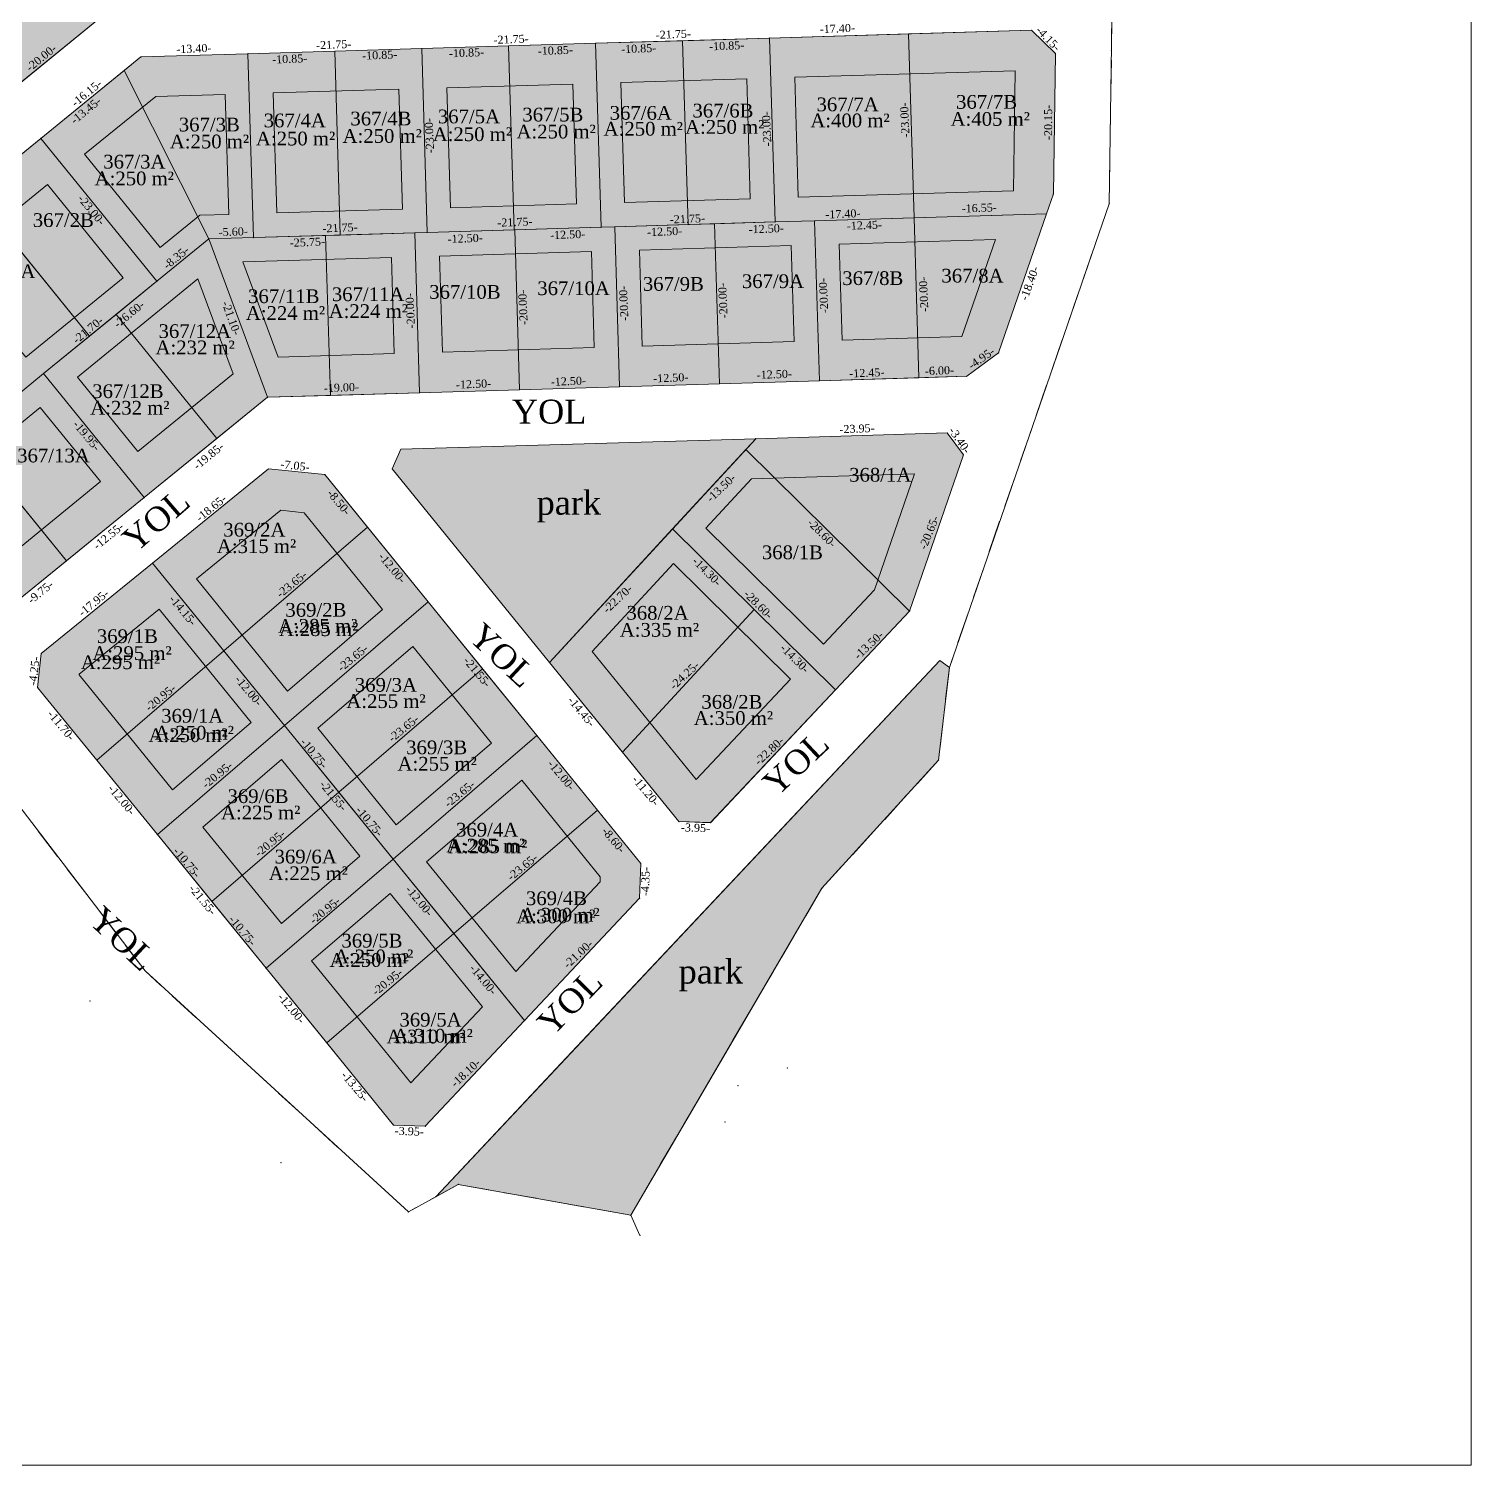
# Model space of a CAD drawing. Header units: millimetres. Extents: x 566284 to 574062, y 4517236 to 4521877.
# Drawn here: x 572110.5 to 572290.8, y 4517973.9 to 4518153.4 of the extents above; entities that cross this region are included whole.
import ezdxf

# ---------------------------------------------------------------- set-up
doc = ezdxf.new("R2010")
doc.units = ezdxf.units.MM
doc.layers.get('0').update_dxf_attribs({"color": 5, "lineweight": 0})
for name, color, linetype, lineweight in [('1_UYG_DISI', 6, 'Continuous', 0), ('DETAY_SNR_PAFTA', 251, 'Continuous', 0), ('DETAY_YAZI_PAFTA', 1, 'Continuous', 0), ('NKOT', 1, 'Continuous', 0), ('NOKTA_PARSEL_YENI', 18, 'Continuous', 0), ('SNRTIP_GECERLI', 30, 'Continuous', 0), ('YAPI OTURUM SINIRI', 253, 'Continuous', 0), ('yazı', 8, 'Continuous', 20), ('yeni', 4, 'Continuous', 0)]:
    doc.layers.add(name, color=color, linetype=linetype, lineweight=lineweight)
doc.styles.get("Standard").update_dxf_attribs({"font": 'TimesNewRoman.ttf'})

# ---------------------------------------------------------------- blocks, each defined once
blk = doc.blocks.new('çizim')
at = {"color": 18, "true_color": 0x000000}
blk.add_lwpolyline([(7.06, -8.68), (11, -8.82), (26.62, 7.79), (16.44, 17.84), (0, 0), (7.06, -8.68), (11, -8.82)], close=True, dxfattribs=at)

msp = doc.modelspace()

# ---------------------------------------------------------------- hatches: boundary and pattern name
h = msp.add_hatch(color=1)
h.dxf.hatch_style = 1
h.paths.add_polyline_path([(572157.01, 4518100.84), (572201.36, 4518102.17), (572201.36, 4518102.17), (572201.36, 4518102.17), (572225.29, 4518102.89), (572227.31, 4518100.14), (572220.59, 4518080.63), (572211.34, 4518070.79), (572195.72, 4518054.17), (572191.77, 4518054.32), (572175.6, 4518074.21), (572155.91, 4518098.42)])
h.paths.add_polyline_path([(572191.07, 4518086.58), (572205.72, 4518072.12), (572193.93, 4518059.58), (572180.93, 4518075.57)], flags=16)
h.paths.add_polyline_path([(572195.14, 4518090.99), (572200.82, 4518097.15), (572221.2, 4518097.76), (572216.21, 4518083.27), (572209.83, 4518076.49)], flags=16)
h.paths.add_polyline_path([(572212.59, 4518096.31), (572221.09, 4518096.31), (572221.09, 4518099), (572212.59, 4518099)], flags=24)
h.paths.add_polyline_path([(572201.68, 4518086.63), (572210.04, 4518086.63), (572210.04, 4518089.32), (572201.68, 4518089.32)], flags=8)
h.paths.add_polyline_path([(572194.12, 4518067.94), (572202.47, 4518067.94), (572202.47, 4518070.63), (572194.12, 4518070.63)], flags=8)
h.paths.add_polyline_path([(572184.75, 4518079.06), (572193.25, 4518079.06), (572193.25, 4518081.75), (572184.75, 4518081.75)], flags=8)
h.paths.add_polyline_path([(572222.81, 4518087.88), (572224.61, 4518092.34), (572223.2, 4518092.91), (572221.39, 4518088.45)], flags=24)
h.paths.add_polyline_path([(572214.2, 4518074.13), (572217.72, 4518077.42), (572216.68, 4518078.53), (572213.16, 4518075.25)], flags=24)
h.paths.add_polyline_path([(572195.75, 4518093.78), (572199.27, 4518097.06), (572198.23, 4518098.18), (572194.71, 4518094.9)], flags=24)
h.paths.add_polyline_path([(572182.81, 4518079.91), (572186.33, 4518083.19), (572185.29, 4518084.31), (572181.77, 4518081.03)], flags=24)
h.paths.add_polyline_path([(572191.17, 4518070.34), (572194.69, 4518073.63), (572193.65, 4518074.74), (572190.13, 4518071.46)], flags=8)
h.paths.add_polyline_path([(572201.76, 4518060.91), (572205.28, 4518064.19), (572204.24, 4518065.31), (572200.72, 4518062.02)], flags=24)
h.paths.add_polyline_path([(572207.36, 4518091.56), (572210.76, 4518088.16), (572211.84, 4518089.24), (572208.44, 4518092.64)], flags=8)
h.paths.add_polyline_path([(572199.41, 4518082.65), (572202.81, 4518079.24), (572203.89, 4518080.32), (572200.49, 4518083.73)], flags=24)
h.paths.add_polyline_path([(572203.97, 4518075.91), (572207.37, 4518072.5), (572208.45, 4518073.58), (572205.05, 4518076.99)], flags=24)
h.paths.add_polyline_path([(572192.99, 4518086.77), (572196.39, 4518083.36), (572197.47, 4518084.44), (572194.07, 4518087.85)], flags=24)
h.paths.add_polyline_path([(572193.19, 4518065.91), (572203.76, 4518065.91), (572203.76, 4518068.54), (572193.19, 4518068.54)], flags=8)
h.paths.add_polyline_path([(572183.93, 4518076.95), (572194.5, 4518076.95), (572194.5, 4518079.57), (572183.93, 4518079.57)], flags=8)
h.paths.add_polyline_path([(572200.8, 4518084.55), (572211.37, 4518084.55), (572211.37, 4518087.18), (572200.8, 4518087.18)], flags=24)
h.paths.add_polyline_path([(572211.54, 4518094.25), (572222.11, 4518094.25), (572222.11, 4518096.87), (572211.54, 4518096.87)], flags=24)
h = msp.add_hatch(color=3)
h.dxf.hatch_style = 1
h.paths.add_polyline_path([(572224.21, 4518061.99), (572225.56, 4518073.59), (572224.37, 4518074.43), (572161.36, 4518007.41), (572164.17, 4518008.96), (572185.73, 4518005.11), (572209.63, 4518045.97)])
at = {"layer": 'DETAY_YAZI_PAFTA'}
h = msp.add_hatch(color=1, dxfattribs=at)
h.dxf.hatch_style = 1
h.paths.add_polyline_path([(572112.51, 4518165.17), (572096.96, 4518152.59), (572104.83, 4518142.91), (572120.35, 4518155.52)])
h = msp.add_hatch(color=1, dxfattribs=at)
h.dxf.hatch_style = 1
h.paths.add_polyline_path([(572238.82, 4518150.31), (572235.85, 4518153.23), (572220.46, 4518152.77), (572221.15, 4518129.78), (572237.7, 4518130.27), (572238.56, 4518132.76)])
h = msp.add_hatch(color=1, dxfattribs=at)
h.dxf.hatch_style = 1
h.paths.add_polyline_path([(572170.48, 4518151.27), (572159.62, 4518150.94), (572160.31, 4518127.95), (572171.17, 4518128.28)])
h = msp.add_hatch(color=1, dxfattribs=at)
h.dxf.hatch_style = 1
h.paths.add_polyline_path([(572181.35, 4518151.59), (572170.48, 4518151.27), (572171.17, 4518128.28), (572182.04, 4518128.6)])
h = msp.add_hatch(color=1, dxfattribs=at)
h.dxf.hatch_style = 1
h.paths.add_polyline_path([(572192.21, 4518151.92), (572181.35, 4518151.59), (572182.04, 4518128.6), (572183.73, 4518128.65), (572192.9, 4518128.93)])
h = msp.add_hatch(color=1, dxfattribs=at)
h.dxf.hatch_style = 1
h.paths.add_polyline_path([(572203.08, 4518152.24), (572192.21, 4518151.92), (572192.9, 4518128.93), (572203.77, 4518129.26)])
h = msp.add_hatch(color=1, dxfattribs=at)
h.dxf.hatch_style = 1
h.paths.add_polyline_path([(572220.46, 4518152.77), (572203.08, 4518152.24), (572203.77, 4518129.26), (572208.72, 4518129.4), (572221.15, 4518129.78)])
h = msp.add_hatch(color=4, dxfattribs=at)
h.dxf.hatch_style = 1
h.paths.add_polyline_path([(572137.89, 4518150.29), (572124.51, 4518149.89), (572122.42, 4518148.18), (572132.99, 4518127.13), (572138.58, 4518127.3)])
h = msp.add_hatch(color=1, dxfattribs=at)
h.dxf.hatch_style = 1
h.paths.add_polyline_path([(572148.75, 4518150.61), (572137.89, 4518150.29), (572138.58, 4518127.3), (572147.6, 4518127.57), (572149.44, 4518127.62)])
h = msp.add_hatch(color=1, dxfattribs=at)
h.dxf.hatch_style = 1
h.paths.add_polyline_path([(572159.62, 4518150.94), (572148.75, 4518150.61), (572149.44, 4518127.62), (572158.74, 4518127.9), (572160.31, 4518127.95)])
h = msp.add_hatch(color=4, dxfattribs=at)
h.dxf.hatch_style = 1
h.paths.add_polyline_path([(572122.42, 4518148.18), (572111.99, 4518139.7), (572126.51, 4518121.85), (572132.99, 4518127.13)])
h = msp.add_hatch(color=1, dxfattribs=at)
h.dxf.hatch_style = 1
h.paths.add_polyline_path([(572111.99, 4518139.7), (572103.57, 4518132.86), (572118.1, 4518114.99), (572121.42, 4518117.69), (572126.51, 4518121.85)])
h = msp.add_hatch(color=1, dxfattribs=at)
h.dxf.hatch_style = 1
h.paths.add_polyline_path([(572103.57, 4518132.86), (572095.15, 4518126.01), (572109.69, 4518108.12), (572112.35, 4518110.3), (572118.1, 4518114.99)])
h = msp.add_hatch(color=256, dxfattribs=at)
h.dxf.hatch_style = 1
h.paths.add_polyline_path([(572221.15, 4518129.78), (572208.72, 4518129.4), (572209.32, 4518109.41), (572221.75, 4518109.79)])
h = msp.add_hatch(color=1, dxfattribs=at)
h.dxf.hatch_style = 1
h.paths.add_polyline_path([(572237.7, 4518130.27), (572221.15, 4518129.78), (572221.75, 4518109.79), (572227.73, 4518109.97), (572231.71, 4518112.89)])
h = msp.add_hatch(color=1, dxfattribs=at)
h.dxf.hatch_style = 1
h.paths.add_polyline_path([(572158.74, 4518127.9), (572147.6, 4518127.57), (572148.2, 4518107.58), (572159.34, 4518107.91)])
h = msp.add_hatch(color=256, dxfattribs=at)
h.dxf.hatch_style = 1
h.paths.add_polyline_path([(572171.24, 4518128.28), (572160.31, 4518127.95), (572158.74, 4518127.9), (572159.34, 4518107.91), (572171.84, 4518108.29)])
h = msp.add_hatch(color=256, dxfattribs=at)
h.dxf.hatch_style = 1
h.paths.add_polyline_path([(572183.73, 4518128.65), (572182.04, 4518128.6), (572171.24, 4518128.28), (572171.84, 4518108.29), (572184.33, 4518108.66)])
h = msp.add_hatch(color=256, dxfattribs=at)
h.dxf.hatch_style = 1
h.paths.add_polyline_path([(572196.22, 4518129.03), (572192.9, 4518128.93), (572183.73, 4518128.65), (572184.33, 4518108.66), (572196.82, 4518109.04)])
h = msp.add_hatch(color=1, dxfattribs=at)
h.dxf.hatch_style = 1
h.paths.add_polyline_path([(572208.72, 4518129.4), (572203.77, 4518129.26), (572196.22, 4518129.03), (572196.82, 4518109.04), (572209.32, 4518109.41)])
h = msp.add_hatch(color=1, dxfattribs=at)
h.dxf.hatch_style = 1
h.paths.add_polyline_path([(572132.99, 4518127.13), (572126.51, 4518121.85), (572121.42, 4518117.69), (572134.02, 4518102.19), (572140.35, 4518107.34)])
h = msp.add_hatch(color=1, dxfattribs=at)
h.dxf.hatch_style = 1
h.paths.add_polyline_path([(572147.6, 4518127.57), (572138.58, 4518127.3), (572132.99, 4518127.13), (572140.35, 4518107.34), (572148.2, 4518107.58)])
h = msp.add_hatch(color=1, dxfattribs=at)
h.dxf.hatch_style = 1
h.paths.add_polyline_path([(572121.42, 4518117.69), (572112.35, 4518110.3), (572124.94, 4518094.81), (572134.02, 4518102.19)])
h = msp.add_hatch(color=1, dxfattribs=at)
h.dxf.hatch_style = 1
h.paths.add_polyline_path([(572112.35, 4518110.3), (572109.69, 4518108.12), (572102.63, 4518102.36), (572115.2, 4518086.9), (572124.94, 4518094.81)])
h = msp.add_hatch(color=1, dxfattribs=at)
h.dxf.hatch_style = 1
h.paths.add_polyline_path([(572227.31, 4518100.14), (572225.29, 4518102.89), (572201.36, 4518102.17), (572200.12, 4518100.83), (572220.59, 4518080.63)])
h = msp.add_hatch(color=1, dxfattribs=at)
h.dxf.hatch_style = 1
h.paths.add_polyline_path([(572102.63, 4518102.36), (572092.74, 4518094.3), (572103.41, 4518081.18), (572107.63, 4518080.74), (572115.2, 4518086.9)])
h = msp.add_hatch(color=1, dxfattribs=at)
h.dxf.hatch_style = 1
h.paths.add_polyline_path([(572220.59, 4518080.63), (572200.12, 4518100.83), (572190.97, 4518090.89), (572211.34, 4518070.79)])
h = msp.add_hatch(color=256, dxfattribs=at)
h.dxf.hatch_style = 1
h.paths.add_polyline_path([(572152.85, 4518091.09), (572147.49, 4518097.68), (572140.45, 4518098.4), (572125.97, 4518086.63), (572134.89, 4518075.65)])
h = msp.add_hatch(color=1, dxfattribs=at)
h.dxf.hatch_style = 1
h.paths.add_polyline_path([(572160.42, 4518081.77), (572152.85, 4518091.09), (572134.89, 4518075.65), (572142.46, 4518066.34)])
h = msp.add_hatch(color=10, dxfattribs=at)
h.dxf.hatch_style = 1
h.paths.add_polyline_path([(572201.15, 4518080.84), (572190.97, 4518090.89), (572175.6, 4518074.21), (572184.71, 4518063)])
h = msp.add_hatch(color=1, dxfattribs=at)
h.dxf.hatch_style = 1
h.paths.add_polyline_path([(572134.89, 4518075.65), (572125.97, 4518086.63), (572112.05, 4518075.31), (572111.61, 4518071.09), (572119, 4518062)])
h = msp.add_hatch(color=4, dxfattribs=at)
h.dxf.hatch_style = 1
h.paths.add_polyline_path([(572167.21, 4518073.42), (572160.42, 4518081.77), (572142.46, 4518066.34), (572149.26, 4518057.98)])
h = msp.add_hatch(color=1, dxfattribs=at)
h.dxf.hatch_style = 1
h.paths.add_polyline_path([(572211.34, 4518070.79), (572201.15, 4518080.84), (572184.71, 4518063), (572191.77, 4518054.32), (572195.72, 4518054.17)])
h = msp.add_hatch(color=1, dxfattribs=at)
h.dxf.hatch_style = 1
h.paths.add_polyline_path([(572142.46, 4518066.34), (572134.89, 4518075.65), (572119, 4518062), (572126.58, 4518052.69)])
h = msp.add_hatch(color=4, dxfattribs=at)
h.dxf.hatch_style = 1
h.paths.add_polyline_path([(572174.01, 4518065.06), (572167.21, 4518073.42), (572149.26, 4518057.98), (572156.05, 4518049.63)])
h = msp.add_hatch(color=10, dxfattribs=at)
h.dxf.hatch_style = 1
h.paths.add_polyline_path([(572142.46, 4518066.34), (572126.58, 4518052.69), (572133.37, 4518044.33), (572149.26, 4518057.98)])
h = msp.add_hatch(color=4, dxfattribs=at)
h.dxf.hatch_style = 1
h.paths.add_polyline_path([(572181.58, 4518055.75), (572174.01, 4518065.06), (572156.05, 4518049.63), (572163.62, 4518040.31)])
h = msp.add_hatch(color=10, dxfattribs=at)
h.dxf.hatch_style = 1
h.paths.add_polyline_path([(572156.05, 4518049.63), (572149.26, 4518057.98), (572133.37, 4518044.33), (572140.17, 4518035.97)])
h = msp.add_hatch(color=2, dxfattribs=at)
h.dxf.hatch_style = 1
h.paths.add_polyline_path([(572187, 4518049.09), (572181.58, 4518055.75), (572163.62, 4518040.31), (572172.46, 4518029.44), (572186.84, 4518044.73)])
h = msp.add_hatch(color=2, dxfattribs=at)
h.dxf.hatch_style = 1
h.paths.add_polyline_path([(572163.62, 4518040.31), (572156.05, 4518049.63), (572140.17, 4518035.97), (572147.74, 4518026.66)])
h = msp.add_hatch(color=2, dxfattribs=at)
h.dxf.hatch_style = 1
h.paths.add_polyline_path([(572163.62, 4518040.31), (572147.74, 4518026.66), (572150.04, 4518023.83), (572156.1, 4518016.38), (572160.05, 4518016.23), (572167.35, 4518024), (572172.46, 4518029.44)])

# ---------------------------------------------------------------- linework, layer by layer
at = {"color": 18, "true_color": 0x000000}
for points in [[(572060.14, 4518411.62), (572157.77, 4518267.92), (572230.03, 4518270.8), (572232.71, 4518273.9), (572232.47, 4518276.21), (572242.35, 4518277.84), (572247.04, 4518233.48), (572245.54, 4518131.54), (572225.56, 4518073.59), (572224.37, 4518074.43), (572161.36, 4518007.41), (572157.96, 4518005.53), (572125.03, 4518035.66), (572099.52, 4518069.02), (572088.59, 4518083.32), (572075.17, 4518099.21), (572063.64, 4518113.4), (572046.61, 4518135.62), (572058.34, 4518175.72), (572061.43, 4518229.63), (572047.35, 4518275.69), (572046.59, 4518320.31), (572049.98, 4518402.06), (572060.14, 4518411.62)], [(572201.36, 4518102.17), (572157.02, 4518100.84), (572155.91, 4518098.42), (572175.6, 4518074.21), (572201.36, 4518102.17)], [(572201.15, 4518080.84), (572211.34, 4518070.79), (572195.72, 4518054.17), (572191.77, 4518054.32), (572184.71, 4518063), (572201.15, 4518080.84)], [(572225.56, 4518073.59), (572224.37, 4518074.43), (572161.36, 4518007.41), (572164.17, 4518008.96), (572185.73, 4518005.11), (572209.63, 4518045.97), (572224.21, 4518061.99), (572225.56, 4518073.59), (572224.37, 4518074.43)]]:
    msp.add_lwpolyline(points, dxfattribs=at)
at = {"layer": '1_UYG_DISI', "color": 18, "lineweight": 0, "true_color": 0x000000}
for p, q in [((572245.89, 4518155.49), (572245.84, 4518151.49)), ((572245.81, 4518149.49), (572245.75, 4518145.49)), ((572245.72, 4518143.49), (572245.66, 4518139.49)), ((572245.63, 4518137.49), (572245.57, 4518133.49)), ((572245.54, 4518131.54), (572244.24, 4518127.76)), ((572243.59, 4518125.87), (572242.28, 4518122.09)), ((572241.63, 4518120.2), (572240.33, 4518116.42)), ((572239.68, 4518114.52), (572238.37, 4518110.74)), ((572237.72, 4518108.85), (572236.42, 4518105.07)), ((572235.77, 4518103.18), (572234.46, 4518099.4)), ((572155.91, 4518098.42), (572157.01, 4518100.84)), ((572157.01, 4518100.84), (572201.36, 4518102.17)), ((572190.97, 4518090.89), (572201.36, 4518102.17)), ((572175.6, 4518074.21), (572155.91, 4518098.42)), ((572233.81, 4518097.51), (572232.51, 4518093.73)), ((572231.85, 4518091.84), (572230.55, 4518088.05)), ((572190.97, 4518090.89), (572175.6, 4518074.21)), ((572229.9, 4518086.16), (572228.59, 4518082.38)), ((572227.94, 4518080.49), (572226.64, 4518076.71)), ((572224.37, 4518074.43), (572177.05, 4518024.1)), ((572225.56, 4518073.59, 152.3), (572224.37, 4518074.43)), ((572225.99, 4518074.82), (572225.56, 4518073.59)), ((572225.56, 4518073.59), (572225.1, 4518069.62)), ((572224.87, 4518067.63), (572224.4, 4518063.66)), ((572224.21, 4518061.99), (572221.52, 4518059.03)), ((572220.17, 4518057.55), (572217.48, 4518054.59)), ((572114.1, 4518049.96), (572111.67, 4518053.13)), ((572216.13, 4518053.11), (572213.44, 4518050.16)), ((572212.09, 4518048.68), (572209.63, 4518045.97)), ((572117.74, 4518045.19), (572115.31, 4518048.37)), ((572209.63, 4518045.97), (572207.61, 4518042.52)), ((572121.38, 4518040.42), (572118.95, 4518043.6)), ((572206.6, 4518040.79), (572204.58, 4518037.34)), ((572125.03, 4518035.66), (572122.6, 4518038.83)), ((572126.97, 4518033.88), (572125.03, 4518035.66)), ((572203.57, 4518035.61), (572201.55, 4518032.16)), ((572131.4, 4518029.83), (572128.44, 4518032.53)), ((572200.54, 4518030.43), (572198.52, 4518026.98)), ((572135.82, 4518025.78), (572132.87, 4518028.48)), ((572197.51, 4518025.25), (572195.49, 4518021.8)), ((572140.25, 4518021.73), (572137.3, 4518024.43)), ((572177.05, 4518024.1), (572161.36, 4518007.41)), ((572144.68, 4518017.68), (572141.73, 4518020.38)), ((572194.48, 4518020.07), (572192.46, 4518016.62)), ((572149.1, 4518013.63), (572146.15, 4518016.33)), ((572191.45, 4518014.89), (572189.43, 4518011.44)), ((572153.53, 4518009.58), (572150.58, 4518012.28)), ((572164.17, 4518008.96), (572160.66, 4518007.03)), ((572168.01, 4518008.27), (572164.17, 4518008.96)), ((572188.42, 4518009.72), (572186.4, 4518006.26)), ((572157.96, 4518005.53), (572155.01, 4518008.23)), ((572173.92, 4518007.22), (572169.98, 4518007.92)), ((572158.91, 4518006.06), (572157.96, 4518005.53)), ((572179.82, 4518006.17), (572175.89, 4518006.87)), ((572185.73, 4518005.11), (572181.79, 4518005.82))]:
    msp.add_line(p, q, dxfattribs=at)
for p in [(572245.54, 4518131.54, 154.69), (572245.54, 4518131.54, 154.69), (572225.56, 4518073.59, 152.3), (572225.56, 4518073.59, 152.3), (572224.21, 4518061.99, 152.2), (572224.21, 4518061.99, 152.2), (572209.63, 4518045.97, 152.14), (572209.63, 4518045.97, 152.14), (572125.03, 4518035.66, 151.48), (572125.03, 4518035.66, 151.48), (572164.17, 4518008.96, 151.45), (572164.17, 4518008.96, 151.45), (572157.96, 4518005.53, 151.45), (572157.96, 4518005.53, 151.45), (572185.73, 4518005.11, 151.44), (572185.73, 4518005.11, 151.44)]:
    msp.add_point(p, dxfattribs=at)
at = {"layer": 'DETAY_SNR_PAFTA', "color": 18, "lineweight": 0, "true_color": 0x000000}
for p, q in [((572155.91, 4518098.42), (572157.02, 4518100.84)), ((572157.02, 4518100.84), (572201.36, 4518102.17)), ((572175.6, 4518074.21), (572155.91, 4518098.42))]:
    msp.add_line(p, q, dxfattribs=at)
at = {"layer": 'NKOT'}
for points in [[(572112.51, 4518165.17), (572096.96, 4518152.59), (572104.83, 4518142.91), (572120.35, 4518155.52), (572112.51, 4518165.17)], [(572238.82, 4518150.31), (572235.85, 4518153.23), (572220.46, 4518152.77), (572221.15, 4518129.78), (572237.7, 4518130.27), (572238.56, 4518132.76), (572238.82, 4518150.31)], [(572170.48, 4518151.27), (572159.62, 4518150.94), (572160.31, 4518127.95), (572171.17, 4518128.28), (572170.48, 4518151.27)], [(572181.35, 4518151.59), (572170.48, 4518151.27), (572171.17, 4518128.28), (572182.04, 4518128.6), (572181.35, 4518151.59)], [(572192.21, 4518151.92), (572181.35, 4518151.59), (572182.04, 4518128.6), (572183.73, 4518128.65), (572192.9, 4518128.93), (572192.21, 4518151.92)], [(572203.08, 4518152.24), (572192.21, 4518151.92), (572192.9, 4518128.93), (572203.77, 4518129.26), (572203.08, 4518152.24)], [(572220.46, 4518152.77), (572203.08, 4518152.24), (572203.77, 4518129.26), (572208.72, 4518129.4), (572221.15, 4518129.78), (572220.46, 4518152.77)], [(572137.89, 4518150.29), (572124.51, 4518149.89), (572122.42, 4518148.18), (572132.99, 4518127.13), (572138.58, 4518127.3), (572137.89, 4518150.29)], [(572148.75, 4518150.61), (572137.89, 4518150.29), (572138.58, 4518127.3), (572147.6, 4518127.57), (572149.44, 4518127.62), (572148.75, 4518150.61)], [(572159.62, 4518150.94), (572148.75, 4518150.61), (572149.44, 4518127.62), (572158.74, 4518127.9), (572160.31, 4518127.95), (572159.62, 4518150.94)], [(572122.42, 4518148.18), (572111.99, 4518139.7), (572126.51, 4518121.85), (572132.99, 4518127.13), (572122.42, 4518148.18)], [(572111.99, 4518139.7), (572103.57, 4518132.86), (572118.1, 4518114.99), (572121.42, 4518117.69), (572126.51, 4518121.85), (572111.99, 4518139.7)], [(572103.57, 4518132.86), (572095.15, 4518126.01), (572109.69, 4518108.12), (572112.35, 4518110.3), (572118.1, 4518114.99), (572103.57, 4518132.86)], [(572221.15, 4518129.78), (572208.72, 4518129.4), (572209.32, 4518109.41), (572221.75, 4518109.79), (572221.15, 4518129.78)], [(572237.7, 4518130.27), (572221.15, 4518129.78), (572221.75, 4518109.79), (572227.73, 4518109.97), (572231.71, 4518112.89), (572237.7, 4518130.27)], [(572158.74, 4518127.9), (572147.6, 4518127.57), (572148.2, 4518107.58), (572159.34, 4518107.91), (572158.74, 4518127.9)], [(572171.24, 4518128.28), (572160.31, 4518127.95), (572158.74, 4518127.9), (572159.34, 4518107.91), (572171.84, 4518108.29), (572171.24, 4518128.28)], [(572183.73, 4518128.65), (572182.04, 4518128.6), (572171.24, 4518128.28), (572171.84, 4518108.29), (572184.33, 4518108.66), (572183.73, 4518128.65)], [(572196.22, 4518129.03), (572192.9, 4518128.93), (572183.73, 4518128.65), (572184.33, 4518108.66), (572196.82, 4518109.04), (572196.22, 4518129.03)], [(572208.72, 4518129.4), (572203.77, 4518129.26), (572196.22, 4518129.03), (572196.82, 4518109.04), (572209.32, 4518109.41), (572208.72, 4518129.4)], [(572132.99, 4518127.13), (572126.51, 4518121.85), (572121.42, 4518117.69), (572134.02, 4518102.19), (572140.35, 4518107.34), (572132.99, 4518127.13)], [(572147.6, 4518127.57), (572138.58, 4518127.3), (572132.99, 4518127.13), (572140.35, 4518107.34), (572148.2, 4518107.58), (572147.6, 4518127.57)], [(572121.42, 4518117.69), (572112.35, 4518110.3), (572124.94, 4518094.81), (572134.02, 4518102.19), (572121.42, 4518117.69)], [(572112.35, 4518110.3), (572109.69, 4518108.12), (572102.63, 4518102.36), (572115.2, 4518086.9), (572124.94, 4518094.81), (572112.35, 4518110.3)], [(572227.31, 4518100.14), (572225.29, 4518102.89), (572201.36, 4518102.17), (572200.12, 4518100.83), (572220.59, 4518080.63), (572227.31, 4518100.14)], [(572102.63, 4518102.36), (572092.74, 4518094.3), (572103.41, 4518081.18), (572107.63, 4518080.74), (572115.2, 4518086.9), (572102.63, 4518102.36)], [(572220.59, 4518080.63), (572200.12, 4518100.83), (572190.97, 4518090.89), (572211.34, 4518070.79), (572220.59, 4518080.63)], [(572152.85, 4518091.09), (572147.49, 4518097.68), (572140.45, 4518098.4), (572125.97, 4518086.63), (572134.89, 4518075.65), (572152.85, 4518091.09)], [(572160.42, 4518081.77), (572152.85, 4518091.09), (572134.89, 4518075.65), (572142.46, 4518066.34), (572160.42, 4518081.77)], [(572201.15, 4518080.84), (572190.97, 4518090.89), (572175.6, 4518074.21), (572184.71, 4518063), (572201.15, 4518080.84)], [(572134.89, 4518075.65), (572125.97, 4518086.63), (572112.05, 4518075.31), (572111.61, 4518071.09), (572119, 4518062), (572134.89, 4518075.65)], [(572167.21, 4518073.42), (572160.42, 4518081.77), (572142.46, 4518066.34), (572149.26, 4518057.98), (572167.21, 4518073.42)], [(572211.34, 4518070.79), (572201.15, 4518080.84), (572184.71, 4518063), (572191.77, 4518054.32), (572195.72, 4518054.17), (572211.34, 4518070.79)], [(572142.46, 4518066.34), (572134.89, 4518075.65), (572119, 4518062), (572126.58, 4518052.69), (572142.46, 4518066.34)], [(572174.01, 4518065.06), (572167.21, 4518073.42), (572149.26, 4518057.98), (572156.05, 4518049.63), (572174.01, 4518065.06)], [(572142.46, 4518066.34), (572126.58, 4518052.69), (572133.37, 4518044.33), (572149.26, 4518057.98), (572142.46, 4518066.34)], [(572181.58, 4518055.75), (572174.01, 4518065.06), (572156.05, 4518049.63), (572163.62, 4518040.31), (572181.58, 4518055.75)], [(572156.05, 4518049.63), (572149.26, 4518057.98), (572133.37, 4518044.33), (572140.17, 4518035.97), (572156.05, 4518049.63)], [(572163.62, 4518040.31), (572156.05, 4518049.63), (572140.17, 4518035.97), (572147.74, 4518026.66), (572163.62, 4518040.31)], [(572163.62, 4518040.31), (572147.74, 4518026.66), (572150.04, 4518023.83), (572156.1, 4518016.38), (572160.05, 4518016.23), (572167.35, 4518024), (572172.46, 4518029.44), (572163.62, 4518040.31)]]:
    msp.add_lwpolyline(points, close=True, dxfattribs=at)
at = {"layer": 'NKOT', "color": 2}
msp.add_lwpolyline([(572187, 4518049.09), (572181.58, 4518055.75), (572163.62, 4518040.31), (572172.46, 4518029.44), (572186.84, 4518044.73), (572187, 4518049.09)], close=True, dxfattribs=at)
at = {"layer": 'NOKTA_PARSEL_YENI', "color": 18, "lineweight": 0, "true_color": 0x000000}
for p in [(572235.85, 4518153.23), (572181.35, 4518151.59), (572203.08, 4518152.24), (572124.51, 4518149.89), (572137.89, 4518150.29), (572159.62, 4518150.94), (572238.82, 4518150.31), (572245.82, 4518150.69), (572111.99, 4518139.7), (572238.56, 4518132.76), (572245.54, 4518131.54), (572237.7, 4518130.27), (572158.74, 4518127.9), (572160.31, 4518127.95), (572182.04, 4518128.6), (572183.73, 4518128.65), (572203.77, 4518129.26), (572208.72, 4518129.4), (572132.99, 4518127.13), (572138.58, 4518127.3), (572126.51, 4518121.85), (572231.71, 4518112.89), (572112.35, 4518110.3), (572227.73, 4518109.97), (572184.33, 4518108.66), (572209.32, 4518109.41), (572140.35, 4518107.34), (572159.34, 4518107.91), (572225.29, 4518102.89), (572201.36, 4518102.17), (572227.31, 4518100.14), (572140.45, 4518098.4), (572147.49, 4518097.68), (572124.94, 4518094.81), (572190.97, 4518090.89), (572125.97, 4518086.63), (572160.42, 4518081.77), (572220.59, 4518080.63), (572112.05, 4518075.31), (572175.6, 4518074.21), (572225.56, 4518073.59), (572111.61, 4518071.09), (572211.34, 4518070.79), (572142.46, 4518066.34), (572174.01, 4518065.06), (572224.21, 4518061.99), (572191.77, 4518054.32), (572195.72, 4518054.17), (572126.58, 4518052.69), (572156.05, 4518049.63), (572187, 4518049.09), (572209.63, 4518045.97), (572186.84, 4518044.73), (572140.17, 4518035.97), (572118.15, 4518031.87), (572172.46, 4518029.44), (572150.04, 4518023.83), (572167.35, 4518024), (572196.95, 4518024.29), (572205.3, 4518023.5), (572199.13, 4518021.29), (572156.1, 4518016.38), (572160.05, 4518016.23), (572197.51, 4518016.76), (572142.02, 4518011.67), (572164.17, 4518008.96), (572161.36, 4518007.41), (572157.96, 4518005.53), (572185.73, 4518005.11), (572186.88, 4518002.58)]:
    msp.add_point(p, dxfattribs=at)
at = {"layer": 'SNRTIP_GECERLI', "color": 18, "lineweight": 0, "true_color": 0x000000}
for p, q in [((572120.35, 4518155.52), (572104.83, 4518142.91)), ((572203.08, 4518152.24), (572235.85, 4518153.23)), ((572235.85, 4518153.23), (572238.82, 4518150.31)), ((572159.62, 4518150.94), (572181.35, 4518151.59)), ((572171.17, 4518128.28), (572170.48, 4518151.27)), ((572181.35, 4518151.59), (572203.08, 4518152.24)), ((572182.04, 4518128.6), (572181.35, 4518151.59)), ((572192.9, 4518128.93), (572192.21, 4518151.92)), ((572203.77, 4518129.26), (572203.08, 4518152.24)), ((572111.99, 4518139.7), (572124.51, 4518149.89)), ((572124.51, 4518149.89), (572137.89, 4518150.29)), ((572137.89, 4518150.29), (572159.62, 4518150.94)), ((572138.58, 4518127.3), (572137.89, 4518150.29)), ((572149.44, 4518127.62), (572148.75, 4518150.61)), ((572160.31, 4518127.95), (572159.62, 4518150.94)), ((572238.82, 4518150.31), (572238.56, 4518132.76)), ((572095.15, 4518126.01), (572111.99, 4518139.7)), ((572126.51, 4518121.85), (572111.99, 4518139.7)), ((572118.09, 4518115), (572103.57, 4518132.86)), ((572225.56, 4518073.59), (572245.54, 4518131.54)), ((572238.56, 4518132.76), (572237.7, 4518130.27)), ((572208.72, 4518129.4), (572237.7, 4518130.27)), ((572237.7, 4518130.27), (572231.71, 4518112.89)), ((572138.58, 4518127.3), (572158.74, 4518127.9)), ((572158.74, 4518127.9), (572160.31, 4518127.95)), ((572158.74, 4518127.9), (572159.34, 4518107.91)), ((572160.31, 4518127.95), (572182.04, 4518128.6)), ((572182.04, 4518128.6), (572183.73, 4518128.65)), ((572183.73, 4518128.65), (572203.77, 4518129.26)), ((572183.73, 4518128.65), (572184.33, 4518108.66)), ((572203.77, 4518129.26), (572208.72, 4518129.4)), ((572208.72, 4518129.4), (572209.32, 4518109.41)), ((572126.51, 4518121.85), (572132.99, 4518127.13)), ((572132.99, 4518127.13), (572138.58, 4518127.3)), ((572132.99, 4518127.13), (572140.35, 4518107.34)), ((572112.35, 4518110.3), (572126.51, 4518121.85)), ((572134.01, 4518102.21), (572121.42, 4518117.69)), ((572231.71, 4518112.89), (572227.73, 4518109.97)), ((572109.69, 4518108.12), (572112.35, 4518110.3)), ((572112.35, 4518110.3), (572124.94, 4518094.81)), ((572227.73, 4518109.97), (572209.32, 4518109.41)), ((572184.33, 4518108.66), (572159.34, 4518107.91)), ((572209.32, 4518109.41), (572184.33, 4518108.66)), ((572140.35, 4518107.34), (572124.94, 4518094.81)), ((572159.34, 4518107.91), (572140.35, 4518107.34)), ((572201.36, 4518102.17), (572225.29, 4518102.89)), ((572225.29, 4518102.89), (572227.31, 4518100.14)), ((572190.97, 4518090.89), (572201.36, 4518102.17)), ((572227.31, 4518100.14), (572220.59, 4518080.63)), ((572125.97, 4518086.63), (572140.45, 4518098.4)), ((572140.45, 4518098.4), (572147.49, 4518097.68)), ((572147.49, 4518097.68), (572160.42, 4518081.77)), ((572124.94, 4518094.81), (572107.63, 4518080.74)), ((572175.6, 4518074.21), (572190.97, 4518090.89)), ((572190.97, 4518090.89), (572211.34, 4518070.79)), ((572112.05, 4518075.31), (572125.97, 4518086.63)), ((572142.46, 4518066.34), (572125.97, 4518086.63)), ((572142.46, 4518066.34), (572160.42, 4518081.77)), ((572160.42, 4518081.77), (572174.01, 4518065.06)), ((572220.59, 4518080.63), (572211.34, 4518070.79)), ((572111.61, 4518071.09), (572112.05, 4518075.31)), ((572191.77, 4518054.32), (572175.6, 4518074.21)), ((572224.21, 4518061.99), (572225.56, 4518073.59)), ((572126.58, 4518052.69), (572111.61, 4518071.09)), ((572211.34, 4518070.79), (572195.72, 4518054.17)), ((572126.58, 4518052.69), (572142.46, 4518066.34)), ((572142.46, 4518066.34), (572156.05, 4518049.63)), ((572156.05, 4518049.63), (572174.01, 4518065.06)), ((572209.63, 4518045.97), (572224.21, 4518061.99)), ((572195.72, 4518054.17), (572191.77, 4518054.32)), ((572140.17, 4518035.97), (572126.58, 4518052.69)), ((572156.05, 4518049.63), (572140.17, 4518035.97)), ((572156.05, 4518049.63), (572172.46, 4518029.44)), ((572187, 4518049.09), (572186.84, 4518044.73)), ((572196.95, 4518024.29), (572209.63, 4518045.97)), ((572150.04, 4518023.83), (572140.17, 4518035.97)), ((572172.46, 4518029.44), (572167.35, 4518024)), ((572156.1, 4518016.38), (572150.04, 4518023.83)), ((572167.35, 4518024), (572160.05, 4518016.23)), ((572185.73, 4518005.11), (572196.95, 4518024.29)), ((572142.22, 4518019.94), (572142.17, 4518019.9)), ((572160.05, 4518016.23), (572156.1, 4518016.38)), ((572164.17, 4518008.96), (572161.36, 4518007.41)), ((572185.73, 4518005.11), (572164.17, 4518008.96)), ((572161.36, 4518007.41), (572157.96, 4518005.53)), ((572186.88, 4518002.58), (572185.73, 4518005.11))]:
    msp.add_line(p, q, dxfattribs=at)
at = {"layer": 'SNRTIP_GECERLI', "color": 4, "lineweight": 0}
msp.add_line((572174.01, 4518065.06), (572187, 4518049.09), dxfattribs=at)
at = {"layer": 'SNRTIP_GECERLI', "color": 2, "lineweight": 0}
msp.add_line((572186.84, 4518044.73), (572172.46, 4518029.44), dxfattribs=at)
at = {"layer": 'YAPI OTURUM SINIRI', "color": 18, "true_color": 0x000000}
for points in [[(572233.79, 4518148.16), (572206.23, 4518147.34), (572206.68, 4518132.34), (572233.57, 4518133.15)], [(572156.77, 4518145.85), (572141.04, 4518145.38), (572141.49, 4518130.39), (572157.22, 4518130.86)], [(572178.5, 4518146.5), (572162.77, 4518146.03), (572163.22, 4518131.04), (572178.95, 4518131.51)], [(572200.23, 4518147.16), (572184.5, 4518146.68), (572184.95, 4518131.69), (572200.68, 4518132.16)], [(572135.04, 4518145.2), (572126.36, 4518144.94), (572117.47, 4518137.72), (572126.94, 4518126.07), (572131.88, 4518130.1), (572135.49, 4518130.21)], [(572122.29, 4518122.28), (572112.82, 4518133.93), (572100.63, 4518124.02), (572110.12, 4518112.35)], [(572205.81, 4518126.32), (572186.82, 4518125.74), (572187.18, 4518113.75), (572206.17, 4518114.32)], [(572231.31, 4518127.08), (572211.81, 4518126.5), (572212.17, 4518114.5), (572227.13, 4518114.95)], [(572155.83, 4518124.81), (572138.67, 4518124.3), (572137.26, 4518124.26), (572141.67, 4518112.38), (572156.19, 4518112.82)], [(572180.82, 4518125.56), (572161.83, 4518124.99), (572162.19, 4518113), (572181.18, 4518113.57)], [(572131.64, 4518122.16), (572128.41, 4518119.52), (572116.57, 4518109.87), (572124.11, 4518100.58), (572136.05, 4518110.29)], [(572119.46, 4518096.8), (572111.92, 4518106.07), (572111.92, 4518106.07), (572098.51, 4518095.13), (572106.03, 4518085.88)], [(572221.2, 4518097.76), (572200.82, 4518097.15), (572195.14, 4518090.99), (572209.83, 4518076.49), (572216.21, 4518083.27)], [(572154.73, 4518080.84), (572144.92, 4518092.92), (572142, 4518093.22), (572131.45, 4518084.64), (572142.85, 4518070.62)], [(572191.07, 4518086.58), (572180.93, 4518075.57), (572193.93, 4518059.58), (572205.72, 4518072.12)], [(572126.8, 4518080.85), (572116.81, 4518072.74), (572116.8, 4518072.64), (572128.48, 4518058.27), (572138.29, 4518066.71)], [(572158.52, 4518076.19), (572146.63, 4518065.97), (572156.43, 4518053.91), (572168.32, 4518064.13)], [(572142.08, 4518062.06), (572132.26, 4518053.62), (572142.07, 4518041.56), (572151.88, 4518050)], [(572181.91, 4518046.79), (572181.93, 4518047.39), (572172.11, 4518059.47), (572160.22, 4518049.26), (572171.36, 4518035.56)], [(572155.67, 4518045.34), (572145.85, 4518036.91), (572153.92, 4518026.99), (572158.27, 4518021.64), (572163.71, 4518027.43), (572167.21, 4518031.15)]]:
    msp.add_lwpolyline(points, close=True, dxfattribs=at)
at = {"layer": 'yeni'}
for p, q in [((572221.15, 4518129.78), (572220.46, 4518152.77)), ((572132.99, 4518127.13), (572122.42, 4518148.18)), ((572221.15, 4518129.78), (572221.75, 4518109.79)), ((572171.24, 4518128.28), (572171.84, 4518108.29)), ((572196.22, 4518129.03), (572196.82, 4518109.04)), ((572147.6, 4518127.57), (572148.2, 4518107.58)), ((572102.63, 4518102.36), (572115.2, 4518086.9)), ((572200.12, 4518100.83), (572220.59, 4518080.63)), ((572134.89, 4518075.65), (572152.85, 4518091.09)), ((572184.71, 4518063), (572201.15, 4518080.84)), ((572119, 4518062), (572134.89, 4518075.65)), ((572149.26, 4518057.98), (572167.21, 4518073.42)), ((572149.26, 4518057.98), (572133.37, 4518044.33)), ((572163.64, 4518040.32), (572181.58, 4518055.75)), ((572163.62, 4518040.31), (572147.74, 4518026.66))]:
    msp.add_line(p, q, dxfattribs=at)
at = {"layer": 'yeni', "color": 251, "true_color": 0x636466}
msp.add_lwpolyline([(572009.1, 4518429.1), (572290.78, 4518429.1), (572290.78, 4517973.87), (572009.1, 4517973.87)], close=True, dxfattribs=at)
msp.add_lwpolyline([(572009.1, 4518429.1), (572290.78, 4518429.1), (572290.78, 4517973.87), (572009.1, 4517973.87)], close=True, dxfattribs=at)
at = {"layer": 'yeni'}
for points in [[(572104.6, 4518174.9), (572089.05, 4518162.32), (572104.83, 4518142.91), (572120.35, 4518155.52)], [(572238.82, 4518150.31), (572235.85, 4518153.23), (572203.08, 4518152.24), (572203.77, 4518129.26), (572208.72, 4518129.4), (572237.7, 4518130.27), (572238.56, 4518132.76)], [(572170.48, 4518151.27), (572159.62, 4518150.94), (572160.31, 4518127.95), (572171.17, 4518128.28)], [(572181.35, 4518151.59), (572170.48, 4518151.27), (572171.17, 4518128.28), (572182.04, 4518128.6)], [(572192.21, 4518151.92), (572181.35, 4518151.59), (572182.04, 4518128.6), (572183.73, 4518128.65), (572192.9, 4518128.93)], [(572203.08, 4518152.24), (572192.21, 4518151.92), (572192.9, 4518128.93), (572203.77, 4518129.26)], [(572137.89, 4518150.29), (572124.51, 4518149.89), (572122.42, 4518148.18), (572132.99, 4518127.13), (572138.58, 4518127.3)], [(572148.75, 4518150.61), (572137.89, 4518150.29), (572138.58, 4518127.3), (572147.6, 4518127.57), (572149.44, 4518127.62)], [(572159.62, 4518150.94), (572148.75, 4518150.61), (572149.44, 4518127.62), (572158.74, 4518127.9), (572160.31, 4518127.95)], [(572122.42, 4518148.18), (572111.99, 4518139.7), (572126.51, 4518121.85), (572132.99, 4518127.13)], [(572126.51, 4518121.85), (572111.99, 4518139.7), (572103.57, 4518132.86), (572118.1, 4518114.99), (572121.42, 4518117.69)], [(572103.57, 4518132.86), (572095.15, 4518126.01), (572109.69, 4518108.12), (572112.35, 4518110.3), (572118.1, 4518114.99)], [(572237.7, 4518130.27), (572208.72, 4518129.4), (572209.32, 4518109.41), (572227.73, 4518109.97), (572231.71, 4518112.89)], [(572158.74, 4518127.9), (572147.6, 4518127.57), (572148.2, 4518107.58), (572159.34, 4518107.91)], [(572183.73, 4518128.65), (572182.04, 4518128.6), (572160.31, 4518127.95), (572158.74, 4518127.9), (572159.34, 4518107.91), (572184.33, 4518108.66)], [(572208.72, 4518129.4), (572203.77, 4518129.26), (572183.73, 4518128.65), (572184.33, 4518108.66), (572209.32, 4518109.41)], [(572132.99, 4518127.13), (572126.51, 4518121.85), (572121.42, 4518117.69), (572134.02, 4518102.19), (572140.35, 4518107.34)], [(572147.6, 4518127.57), (572138.58, 4518127.3), (572132.99, 4518127.13), (572140.35, 4518107.34), (572148.2, 4518107.58)], [(572134.02, 4518102.19), (572121.42, 4518117.69), (572112.35, 4518110.3), (572124.94, 4518094.81)], [(572124.94, 4518094.81), (572112.35, 4518110.3), (572109.69, 4518108.12), (572092.74, 4518094.3), (572103.41, 4518081.18), (572107.63, 4518080.74)], [(572227.31, 4518100.14), (572225.29, 4518102.89), (572201.36, 4518102.17), (572190.97, 4518090.89), (572211.34, 4518070.79), (572220.59, 4518080.63)], [(572160.42, 4518081.77), (572147.49, 4518097.68), (572140.45, 4518098.4), (572125.97, 4518086.63), (572142.46, 4518066.34)], [(572190.97, 4518090.89), (572175.6, 4518074.21), (572191.77, 4518054.32), (572195.72, 4518054.17), (572211.34, 4518070.79)], [(572142.46, 4518066.34), (572125.97, 4518086.63), (572112.05, 4518075.31), (572111.61, 4518071.09), (572126.58, 4518052.69)], [(572167.21, 4518073.42), (572160.42, 4518081.77), (572142.46, 4518066.34), (572149.26, 4518057.98)], [(572174.01, 4518065.06), (572167.21, 4518073.42), (572149.26, 4518057.98), (572156.05, 4518049.63)], [(572149.26, 4518057.98), (572142.46, 4518066.34), (572126.58, 4518052.69), (572133.37, 4518044.33)], [(572149.26, 4518057.98), (572133.37, 4518044.33), (572140.17, 4518035.97), (572156.05, 4518049.63)], [(572172.46, 4518029.44), (572156.05, 4518049.63), (572140.17, 4518035.97), (572150.04, 4518023.83), (572156.1, 4518016.38), (572160.05, 4518016.23), (572167.35, 4518024)]]:
    msp.add_lwpolyline(points, close=True, dxfattribs=at)
at = {"layer": 'yeni', "color": 2}
msp.add_lwpolyline([(572174.01, 4518065.06), (572156.05, 4518049.63), (572172.46, 4518029.44), (572186.84, 4518044.73), (572187, 4518049.09)], close=True, dxfattribs=at)

# ---------------------------------------------------------------- block references
at = {"color": 18, "true_color": 0x000000}
msp.add_blockref('çizim', (572184.71, 4518063), dxfattribs=at)

# ---------------------------------------------------------------- texts
at = {"layer": '1_UYG_DISI', "color": 18, "lineweight": 0, "true_color": 0x000000}
for p in [(572173.98, 4518092.67), (572191.73, 4518034.07)]:
    msp.add_text('park', height=3, dxfattribs=at).set_placement(p)
at = {"layer": 'DETAY_YAZI_PAFTA', "color": 18, "lineweight": 0, "true_color": 0x000000}
msp.add_text('YOL', height=3, dxfattribs=at).set_placement((572170.88, 4518104.05))
for rotation, p in [(40.7457, (572123.86, 4518087.82)), (316.995, (572165.27, 4518077.17)), (43.2168, (572204.01, 4518057.33)), (316.995, (572117.79, 4518041.75)), (45.5818, (572175.95, 4518027.37))]:
    msp.add_text('YOL', height=3, rotation=rotation, dxfattribs=at).set_placement(p)
at = {"layer": 'yazı', "color": 18, "true_color": 0x000000}
for s, rotation, p in [('-21.75-', 2.2852, (572188.88, 4518152.13)), ('-17.40-', 2.2852, (572209.38, 4518152.86)), ('-4.15-', 314.2232, (572236.3, 4518153.15)), ('-13.40-', 2.2852, (572128.95, 4518150.35)), ('-21.75-', 2.2852, (572146.43, 4518150.84)), ('-21.75-', 2.2852, (572168.6, 4518151.51)), ('-10.85-', 2.2852, (572174.13, 4518150.12)), ('-10.85-', 2.2852, (572184.55, 4518150.35)), ('-10.85-', 2.2852, (572195.55, 4518150.7)), ('-20.00-', 39.114, (572110.66, 4518148.01)), ('-10.85-', 2.2852, (572140.93, 4518149.06)), ('-10.85-', 2.2852, (572152.18, 4518149.54)), ('-10.85-', 2.2852, (572163.03, 4518149.83)), ('-16.15-', 39.114, (572116.32, 4518143.59)), ('-13.45-', 39.114, (572116.23, 4518141.42)), ('-23.00-', 92.6773, (572220.59, 4518139.81)), ('-23.00-', 92.6773, (572161.17, 4518137.87)), ('-23.00-', 92.6773, (572203.33, 4518138.73)), ('-20.15-', 90, (572238.41, 4518139.5)), ('-23.00-', 310, (572116.55, 4518132.14)), ('-16.55-', 2.2852, (572227.11, 4518130.43)), ('-21.75-', 2.2852, (572190.64, 4518129.07)), ('-17.40-', 2.2852, (572210.07, 4518129.69)), ('-5.60-', 2.2852, (572134.25, 4518127.47)), ('-21.75-', 2.2852, (572147.22, 4518127.95)), ('-12.50-', 2.2852, (572162.86, 4518126.62)), ('-12.50-', 2.2852, (572175.67, 4518127.1)), ('-12.50-', 2.2852, (572187.79, 4518127.48)), ('-12.50-', 2.2852, (572200.49, 4518127.83)), ('-12.45-', 2.2852, (572212.76, 4518128.26)), ('-8.35-', 39.114, (572127.81, 4518123.28)), ('-25.75-', 2.2852, (572143.14, 4518126.15)), ('-20.00-', 92.6773, (572222.95, 4518118.04)), ('-18.40-', 70, (572235.29, 4518119.36)), ('-20.00-', 92.6773, (572172.87, 4518116.41)), ('-20.00-', 92.6773, (572185.46, 4518116.91)), ('-20.00-', 92.6773, (572197.86, 4518117.25)), ('-20.00-', 92.6773, (572210.43, 4518117.87)), ('-26.60-', 39.114, (572121.63, 4518115.95)), ('-21.10-', 290, (572134.61, 4518119.15)), ('-20.00-', 92.6773, (572158.78, 4518115.98)), ('-21.70-', 39.114, (572116.49, 4518113.98)), ('-4.95-', 35, (572228.35, 4518110.78)), ('-12.50-', 2.2852, (572175.76, 4518108.77)), ('-12.50-', 2.2852, (572188.56, 4518109.2)), ('-12.50-', 2.2852, (572201.5, 4518109.63)), ('-12.45-', 2.2852, (572213.06, 4518109.82)), ('-6.00-', 2.2852, (572222.52, 4518110.12)), ('-19.00-', 2.2852, (572147.39, 4518107.98)), ('-12.50-', 2.2852, (572163.91, 4518108.42)), ('-19.95-', 310, (572115.95, 4518103.92)), ('-23.95-', 2.2852, (572211.84, 4518102.84)), ('-3.40-', 305, (572225.42, 4518103.18)), ('-19.85-', 39.114, (572131.56, 4518098.23)), ('-7.05-', 353.4866, (572141.91, 4518098.52)), ('-13.50-', 43, (572195.75, 4518094.15)), ('-8.50-', 310, (572147.72, 4518095.31)), ('-18.65-', 39.114, (572131.9, 4518091.73)), ('-28.60-', 315, (572207.73, 4518091.58)), ('-20.65-', 68, (572222.65, 4518088.22)), ('-12.55-', 39.114, (572119.06, 4518088.24)), ('-12.00-', 310, (572154.13, 4518087.39)), ('-14.30-', 315, (572193.36, 4518086.78)), ('-23.65-', 39.114, (572141.95, 4518082.21)), ('-9.75-', 39.114, (572110.85, 4518081.47)), ('-17.95-', 39.114, (572117.2, 4518079.88)), ('-22.70-', 43, (572182.81, 4518080.28)), ('-28.60-', 315, (572199.78, 4518082.66)), ('-14.15-', 310, (572127.97, 4518082.08)), ('-13.50-', 43, (572214.2, 4518074.51)), ('-23.65-', 39.114, (572149.59, 4518072.99)), ('-14.30-', 315, (572204.34, 4518075.92)), ('-4.25-', 83.4866, (572111.45, 4518071.26)), ('-21.55-', 310, (572164.76, 4518074.38)), ('-24.25-', 43, (572191.17, 4518070.72)), ('-12.00-', 310, (572136.19, 4518072.04)), ('-20.95-', 39.114, (572125.56, 4518068.03)), ('-14.45-', 310, (572177.79, 4518069.44)), ('-11.70-', 310, (572112.76, 4518067.71)), ('-23.65-', 39.114, (572155.94, 4518064.18)), ('-10.75-', 310, (572144.37, 4518064.21)), ('-22.80-', 43, (572201.76, 4518061.28)), ('-20.95-', 39.114, (572132.67, 4518058.39)), ('-12.00-', 310, (572175.27, 4518061.49)), ('-11.20-', 310, (572185.83, 4518059.54)), ('-12.00-', 310, (572120.32, 4518058.4)), ('-21.55-', 310, (572146.78, 4518058.91)), ('-23.65-', 39.114, (572162.95, 4518056.01)), ('-10.75-', 310, (572151.3, 4518055.71)), ('-3.95-', 358, (572191.99, 4518053.1)), ('-20.95-', 39.114, (572139.24, 4518049.83)), ('-8.60-', 310, (572182.05, 4518053.08)), ('-10.75-', 310, (572128.48, 4518050.56)), ('-23.65-', 39.114, (572170.8, 4518046.85)), ('-4.35-', 88, (572188, 4518044.98)), ('-21.55-', 310, (572130.45, 4518045.9)), ('-12.00-', 310, (572157.52, 4518045.76)), ('-20.95-', 39.114, (572146.12, 4518041.44)), ('-10.75-', 310, (572135.42, 4518042.06)), ('-21.00-', 43, (572177.89, 4518035.89)), ('-14.00-', 310, (572165.51, 4518035.94)), ('-20.95-', 39.114, (572153.91, 4518032.5)), ('-12.00-', 310, (572141.53, 4518032.34)), ('-18.10-', 43, (572163.82, 4518021.03)), ('-13.25-', 310, (572149.48, 4518022.56)), ('-3.95-', 358, (572156.22, 4518015.17))]:
    msp.add_text(s, height=1, rotation=rotation, dxfattribs=at).set_placement(p)
for s, p in [('367/6B', (572193.45, 4518142.32)), ('367/7A', (572208.96, 4518143.1)), ('367/7B', (572226.4, 4518143.41)), ('367/3B', (572129.25, 4518140.58)), ('367/4A', (572139.86, 4518141.09)), ('367/4B', (572150.7, 4518141.33)), ('367/5A', (572161.63, 4518141.59)), ('367/5B', (572172.19, 4518141.82)), ('367/6A', (572183.11, 4518142.04)), ('A:400 m²', (572208.19, 4518141.09)), ('A:405 m²', (572225.72, 4518141.28)), ('A:250 m²', (572138.89, 4518138.83)), ('A:250 m²', (572149.72, 4518139.15)), ('A:250 m²', (572160.99, 4518139.37)), ('A:250 m²', (572171.46, 4518139.7)), ('A:250 m²', (572182.35, 4518140.05)), ('A:250 m²', (572192.53, 4518140.28)), ('A:250 m²', (572128.13, 4518138.46)), ('367/3A', (572119.81, 4518135.94)), ('A:250 m²', (572118.73, 4518133.84)), ('367/2B', (572111, 4518128.64)), ('367/2A', (572103.56, 4518122.24)), ('367/9B', (572187.25, 4518120.66)), ('367/9A', (572199.63, 4518121)), ('367/8B', (572212.18, 4518121.38)), ('367/8A', (572224.57, 4518121.69)), ('367/11B', (572137.91, 4518119.12)), ('367/11A', (572148.38, 4518119.37)), ('367/10B', (572160.55, 4518119.66)), ('367/10A', (572174.06, 4518120.12)), ('A:224 m²', (572137.63, 4518117.02)), ('A:224 m²', (572147.98, 4518117.26)), ('367/12A', (572126.72, 4518114.76)), ('A:232 m²', (572126.34, 4518112.72)), ('367/12B', (572118.43, 4518107.25)), ('A:232 m²', (572118.18, 4518105.18)), ('367/13A', (572109.05, 4518099.21)), ('368/1A', (572213.04, 4518096.8)), ('369/2A', (572134.81, 4518089.94)), ('A:315 m²', (572134.01, 4518087.88)), ('368/1B', (572202.13, 4518087.11)), ('369/2B', (572142.57, 4518079.92)), ('368/2A', (572185.2, 4518079.55)), ('A:285 m²', (572141.65, 4518077.92)), ('A:285 m²', (572141.78, 4518077.5)), ('A:335 m²', (572184.37, 4518077.42)), ('369/1B', (572119.01, 4518076.63)), ('A:295 m²', (572118.45, 4518074.51)), ('A:295 m²', (572117, 4518073.37)), ('369/3A', (572151.25, 4518070.54)), ('A:255 m²', (572150.19, 4518068.51)), ('368/2B', (572194.57, 4518068.42)), ('369/1A', (572127.05, 4518066.68)), ('A:350 m²', (572193.62, 4518066.39)), ('A:250 m²', (572125.46, 4518064.25)), ('A:250 m²', (572126.23, 4518064.56)), ('369/3B', (572157.67, 4518062.73)), ('A:255 m²', (572156.59, 4518060.68)), ('369/6B', (572135.34, 4518056.63)), ('A:225 m²', (572134.53, 4518054.59)), ('369/4A', (572163.9, 4518052.44)), ('A:285 m²', (572162.65, 4518050.45)), ('A:285 m²', (572162.91, 4518050.35)), ('369/6A', (572141.22, 4518049.08)), ('A:225 m²', (572140.48, 4518046.99)), ('369/4B', (572172.64, 4518043.87)), ('A:300 m²', (572171.42, 4518041.6)), ('A:300 m²', (572171.94, 4518041.81)), ('369/5B', (572149.58, 4518038.57)), ('A:250 m²', (572148.1, 4518036.15)), ('A:250 m²', (572148.65, 4518036.6)), ('369/5A', (572156.83, 4518028.69)), ('A:310 m²', (572155.21, 4518026.58)), ('A:310 m²', (572156.09, 4518026.68))]:
    msp.add_text(s, height=1.715, dxfattribs=at).set_placement(p)
at = {"layer": 'yazı', "color": 2}
msp.add_text('-21.75-', height=1, rotation=2.2852, dxfattribs=at).set_placement((572169.07, 4518128.66))

doc.saveas('drawing.dxf')
